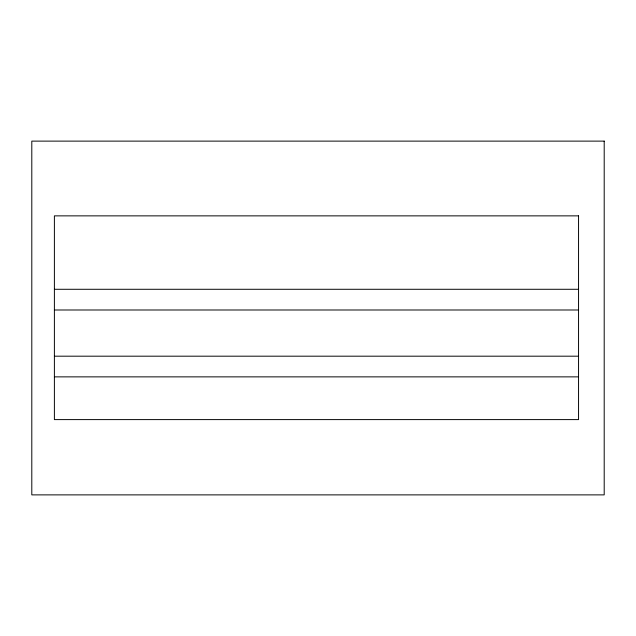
<?xml version="1.0" encoding="UTF-8"?>
<svg xmlns="http://www.w3.org/2000/svg" width="636" height="636" viewBox="0 0 636 636"><rect width="100%" height="100%" fill="white"/><g stroke="black" fill="none" stroke-linecap="round" stroke-linejoin="round"><path stroke-width="0.95" d="M54.394 289.285L578.553 289.285M54.394 309.994L578.553 309.994M54.394 356.184L578.553 356.184M54.394 376.87L578.553 376.87M604.2 141.12L31.8 141.12L31.8 494.88L604.2 494.88L604.2 141.12M578.553 215.866L54.394 215.866L54.394 419.601L578.553 419.601L578.553 215.866"/></g></svg>
